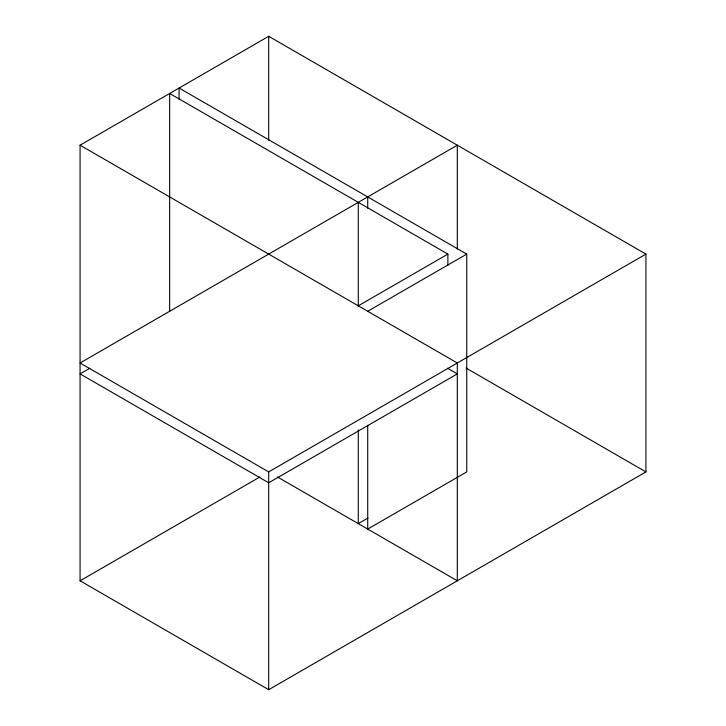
<?xml version="1.0" encoding="UTF-8"?>
<svg xmlns="http://www.w3.org/2000/svg" width="726" height="726" viewBox="0 0 726 726"><rect width="100%" height="100%" fill="white"/><g stroke="black" fill="none" stroke-linecap="round" stroke-linejoin="round"><path stroke-width="1.09" d="M80.069 145.2L268.693 36.3L645.931 254.1L645.931 471.9L268.693 689.7L80.069 580.8L80.069 145.2L457.307 363L457.307 580.8L277.486 476.982M89.843 368.245L80.069 373.89L268.693 482.79L457.307 373.89L447.534 368.245M358.281 305.827L447.878 254.1L447.878 265.38M367.719 311.272L466.745 254.1L466.745 471.9L367.719 529.072L367.719 425.255M80.069 580.8L259.89 476.982M457.307 249.018L457.307 145.2L80.069 363L268.693 471.9L645.931 254.1M368.028 518.01L358.281 523.627L358.281 429.964M466.745 254.1L179.095 88.028L179.095 99.317M447.878 254.1L169.666 93.472L169.666 311.272M466.11 368.082L645.931 471.9M367.719 196.927L367.719 208.208M358.281 202.373L358.281 306.19M268.693 36.3L268.693 140.127M268.693 471.9L268.693 689.7"/></g></svg>
